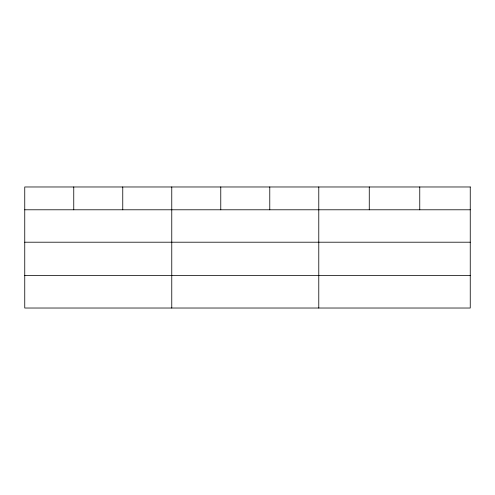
<?xml version="1.0" encoding="UTF-8"?>
<svg xmlns="http://www.w3.org/2000/svg" width="495" height="495" viewBox="0 0 495 495"><rect width="100%" height="100%" fill="white"/><g stroke="black" fill="none" stroke-linecap="round" stroke-linejoin="round"><path stroke-width="0.74" d="M24.75 209.787L470.25 209.787M24.75 242.204L470.25 242.204M24.75 275.604L470.25 275.604M419.76 186.974L419.76 209.787M369.27 186.974L369.27 209.787M318.78 186.974L318.78 308.026M269.775 186.974L269.775 209.787M220.77 186.974L220.77 209.787M171.765 186.974L171.765 308.026M122.76 186.974L122.76 209.787M73.755 186.974L73.755 209.787M470.25 186.974L24.75 186.974L24.75 308.026L470.25 308.026L470.25 186.974"/></g></svg>
